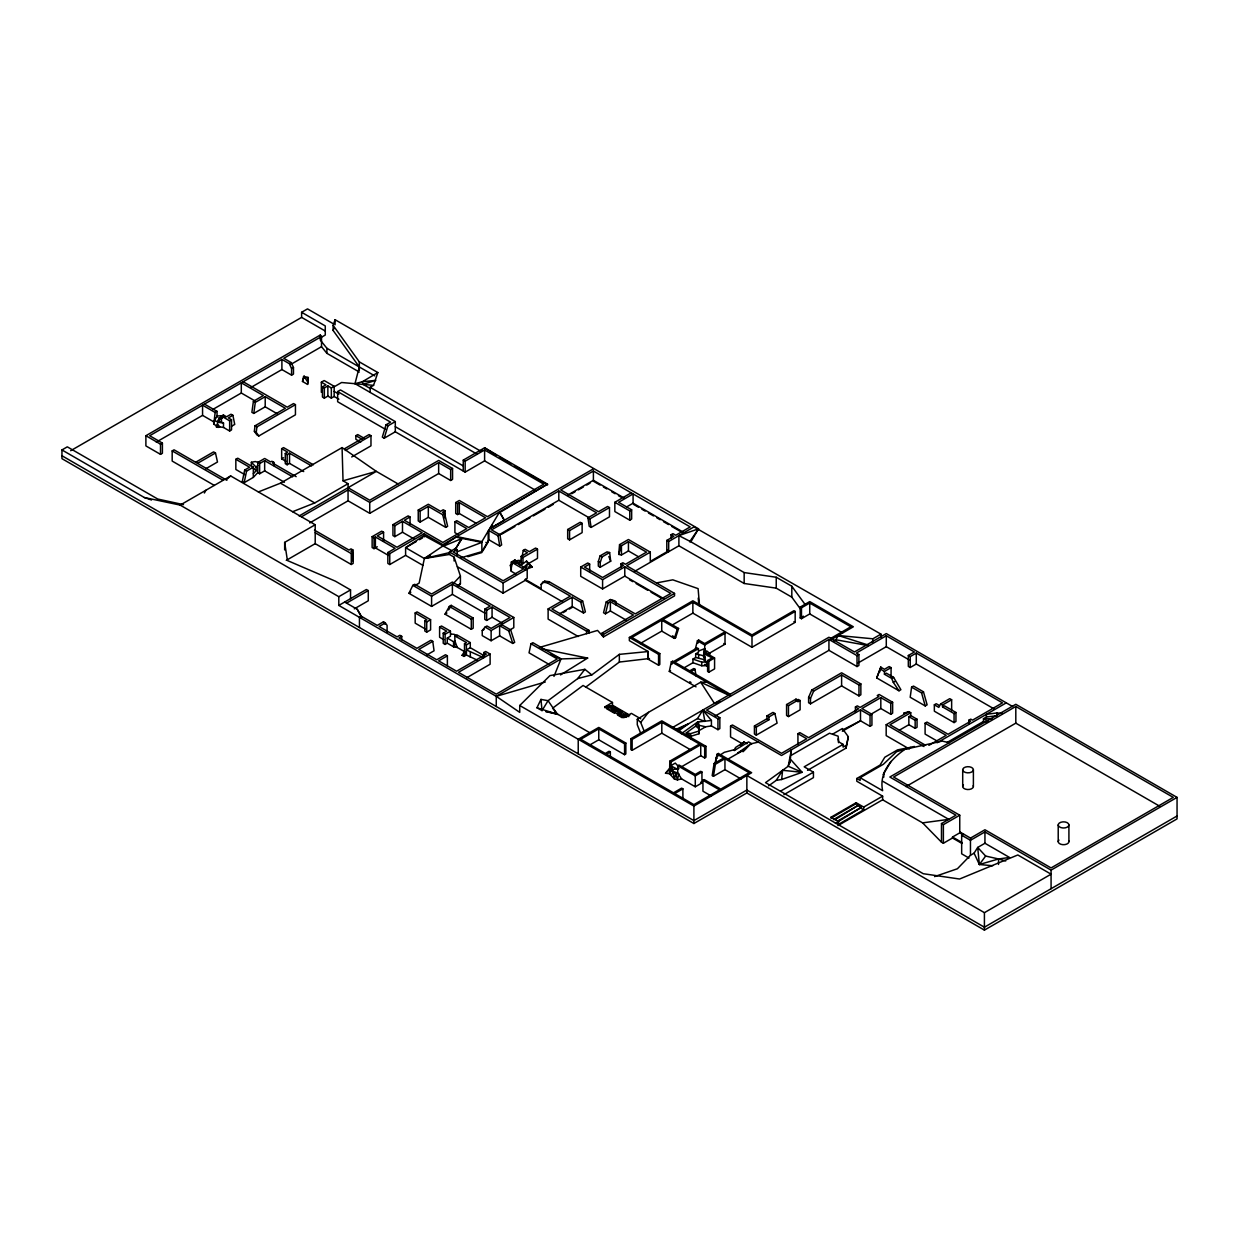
<?xml version="1.0" encoding="UTF-8"?>
<svg xmlns="http://www.w3.org/2000/svg" width="1239" height="1239" viewBox="0 0 1239 1239"><rect width="100%" height="100%" fill="white"/><g stroke="black" fill="none" stroke-linecap="round" stroke-linejoin="round"><path stroke-width="1.5" d="M998.495 864.45L998.572 858.968L985.64 856.056L977.695 847.445L984.943 843.263L1009.522 857.45L998.572 858.968L979.368 864.512L974.086 853.175L977.695 847.445L979.368 864.512L992.733 865.751M681.589 778.882L677.718 772.997L677.718 765.733L678.972 765.005L695.28 774.421L700.685 771.293L701.94 772.021L701.94 782.94L695.28 786.78L681.589 778.882L677.454 779.889L674.45 779.083L669.525 773.694L669.819 761.164L699.477 744.035L661.812 722.291L632.138 739.42L630.883 738.692L630.883 749.595L632.138 750.323L661.812 733.194L691.3 750.215M837.92 825.608L882.633 799.79L882.633 796.15L856.784 781.236L856.784 778.51L860.129 780.431L860.129 777.705L882.633 790.699C878.792 772.919 891.337 758.686 905.028 749.301L942.213 741.092L949.213 742.734M638.302 556.652L628.436 550.952L621.436 554.995L618.695 554.391L619.546 544.633L628.436 539.507L650.289 552.129L650.289 561.391L668.688 550.766L668.688 541.505L693.979 526.916L880.944 634.136L881.254 637.466M768.583 785.882L776.249 780.353L781.654 779.501L782.599 770.302L802.144 772.315L790.59 759.399L788.221 766.244L765.516 782.645L923.256 873.712L959.575 879.024L1017.823 854.972L1051.075 874.176L984.416 912.663L746.854 775.506L746.854 792.96L984.416 930.117L1177.05 818.902L1177.05 797.389L1015.81 704.294L889.834 777.023L955.966 815.2L941.485 823.563L941.485 842.179L943.375 843.263L952.512 837.998L961.96 843.449M872.473 642.53L872.876 638.797L880.944 634.136L880.944 637.016M243.185 381.736L287.247 407.182L293.55 403.558L295.44 404.642L295.44 414.817L258.796 435.989L256.907 434.889L254.367 431.265L255.017 425.798L285.357 408.281L265.208 396.65L255.296 402.381L253.778 413.423L251.889 412.339L253.406 401.281L263.318 395.551L241.295 382.836L241.295 393.011L212.829 409.443M258.796 435.989L256.256 432.349L256.907 426.882L295.44 404.642M231.554 426.262L234.729 424.419L232.886 415.313L228.379 417.915L231.538 419.727L231.538 429.918L229.649 431.002L223.5 427.455L217.863 426.572L213.774 424.203L215.152 412.463L202.561 405.184L202.561 415.375L156.284 442.091M703.845 655.059L704.728 648.647L698.672 650.986M911.594 687.149L910.2 697.263L925.223 705.936L927.113 704.836L923.473 691.827L913.484 686.065L911.594 687.149L921.584 692.926L925.223 705.936M307.597 384.4L308.279 377.523L303.586 376.455L302.486 381.457L307.597 384.4L308.279 377.523L305.042 377.833L303.586 376.455M716.127 763.1L714.872 763.828L717.102 754.21L723.684 758.02L714.113 763.534L712.193 775.568L713.447 776.295L724.954 769.651L741.092 778.975M713.447 776.295L715.383 764.262L724.954 758.748L749.161 772.718L720.742 789.119L704.217 779.579L702.947 780.307L702.947 791.21L711.217 795.98M665.513 773.244L669.819 768.443L665.513 773.244L669.525 773.694L669.819 768.443L672.746 771.262L677.718 772.997M669.525 773.694L669.819 772.083M215.152 418.271L213.774 424.203L213.619 421.756L217.29 415.932L222.617 415.777M789.909 762.914L791.38 749.796L788.221 766.244L802.144 772.315L781.654 779.501M521.65 558.696L523.276 550.379L525.166 549.295L529.301 551.68L535.604 548.041L537.494 549.125L537.494 558.386L528.108 563.807M244.981 474.754L235.844 469.473L235.844 459.297L249.55 467.211L244.687 470.03L242.271 481.599L244.16 482.699L253.329 477.387L257.743 472.663L257.743 462.488L264.666 458.476L270.66 461.946L271.883 461.233L273.773 462.317L274.361 466.05M244.16 482.699L246.576 471.114L253.329 467.211L253.329 477.387M696.039 686.855L669.308 671.414L671.368 661.703L673.598 661.533L697.17 647.92L698.424 648.647L698.424 652.287L695.683 653.867L695.683 657.506L692.942 659.086L692.942 662.726L683.076 668.425M671.941 664.212L672.622 660.976M560.524 674.914L587.642 658.079L561.035 658.931L532.878 642.685L530.989 643.769L529.038 652.829L548.954 664.336M464.966 651.9L454.852 646.061L453.567 646.804L454.852 640.966L453.567 641.709L447.264 638.07L447.264 643.165L453.567 646.804L457.315 647.486L454.852 640.966M879.721 672.018L880.805 667.202L884.429 669.292L889.184 666.551L891.073 667.635L891.073 676.726M717.613 756.688L718.357 753.482L751.67 772.718L693.902 806.062L519.73 705.502L549.946 675.611L584.87 669.323L591.777 674.914L619.345 654.362L648.214 651.544L648.214 659.241L658.559 665.219L659.814 664.491L659.814 653.572L631.875 637.45L661.734 620.197L677.33 629.195L678.585 628.467L663.004 619.469L692.864 602.231L751.996 636.366L795.175 611.447L795.175 622.35L751.996 647.285L692.864 613.135L672.947 624.626M615.783 604.756L615.783 601.643L613.894 600.543L610.378 599.537L606.227 601.937L603.548 612.747L605.437 613.832L610.378 610.982L626.81 620.46M605.437 613.832L608.117 603.021L610.378 601.72L633.377 614.993L602.154 633.021L602.154 635.499M695.017 650.32L697.402 640.78L698.657 640.052L704.728 643.568L723.762 632.571L725.016 633.299L725.016 644.203L708.569 653.712M697.867 643.242L698.657 640.052M477.03 454.124L354.989 383.656L359.31 366.961L333.152 330.488L333.152 325.408L335.072 319.708L698.533 528.821L690.866 541.799L678.895 535.62L678.895 545.795L744.159 583.476L776.234 588.153L791.814 597.152L800.58 609.201M333.152 325.408L359.31 361.865L377.833 372.552L373.558 385.344L370.136 387.311L370.136 392.407M807.534 770.348L846.005 748.139L848.328 736.725L842.35 728.547L832.732 734.092M846.005 748.139L848.328 736.725M302.486 381.457L304.376 376.006M385.639 429.453L337.643 401.746L337.643 391.57L390.595 422.143L386.026 424.791L382.324 437.104L384.214 438.203L395.303 431.792L465.152 472.121L484.604 460.893L535.573 490.319M384.214 438.203L387.915 425.875L395.303 421.601L395.303 431.792M618.695 554.391L621.436 545.733L628.436 541.691L646.51 552.129L625.494 564.272L622.845 562.738L620.956 563.822L620.956 567.524M598.329 561.515L600.141 555.831L607.002 551.882L609.634 552.548L610.688 561.205L600.218 567.245L598.329 566.146L598.329 561.515L600.218 562.614L600.218 567.245M600.218 562.614L602.03 556.931L609.634 552.548M640.16 643.568L661.734 631.116L674.357 638.395L677.33 629.195M674.357 638.395L675.611 637.667L678.585 628.467M333.152 330.488L334.112 327.638M876.732 677.934L880.805 667.202L876.732 677.934L899.003 690.789L900.892 689.705L893.598 677.346L886.319 673.149L884.429 674.233L884.429 671.476L891.073 667.635M511.304 567.663L512.048 564.039L510.375 565.263L511.304 571.318L515.842 573.951M221.967 417.063L219.226 417.729L218.203 420.486L223.5 423.088L223.5 427.455M216.391 426.882L219.721 426.866L217.863 424.388L216.391 426.882L217.863 422.205L214.889 420.486M553.972 676.386L561.035 658.931L551.03 654.238M808.602 697.309L811.777 690.015L841.606 672.792L860.857 683.913L860.857 694.816L858.968 695.915L841.606 685.895L810.492 703.845L808.602 702.761L808.602 697.309L810.492 698.393L810.492 703.845M810.492 698.393L813.667 691.099L841.606 674.976L858.968 684.997L860.857 683.913M524.887 569.847L527.86 563.466L526.544 561.05L520.736 565.495L514.804 560.043L511.304 562.057L511.304 571.318M714.98 716.127L828.937 650.336L857.016 666.551L858.906 665.467L858.906 654.548L857.016 655.648L828.937 639.432L706.602 710.055L719.844 717.691L719.844 728.609L717.954 729.694L711.418 725.93L711.418 720.479L697.619 722.012L695.698 726.116L686.437 732.776L686.437 735.501M514.944 560.617L514.309 561.933L514.944 560.617L515.749 561.391L514.804 560.043L516.694 561.128L516.694 562.738L515.455 562.94L521.108 561.995L522.997 563.095L522.997 557.488L537.494 549.125M584.87 669.323L577.668 678.6L548.056 700.685L542.032 710.613L536.952 707.763L540.978 699.416L548.056 700.685L557.147 713.896L545.81 711.434M485.239 613.367L452.39 594.395L431.59 606.398L408.947 593.311L412.819 585.366L414.709 584.281L431.59 594.023L452.39 582.036L513.798 617.487L513.798 627.662L509.183 630.326M951.645 699.756L949.755 698.657L940.649 703.922L938.806 707.392L934.345 704.805L934.345 711.201L954.061 722.585L955.95 721.485L955.95 712.487L944.428 705.827L942.538 706.911L942.538 705.006L951.645 699.756L951.645 710.659M445.033 614.157L449.308 606.444L451.197 605.344L473.174 618.029L473.174 628.204L471.285 629.304L445.033 614.157L446.923 613.057M448.642 609.975L451.197 605.344M833.088 641.353L835.876 639.758L838.261 635.499L872.876 638.797M204.373 493.029L205.968 490.21M460.753 557.86L481.863 551.634L481.863 541.644L499.704 511.8L504.335 520.272L490.195 528.433L593.404 468.838M481.863 551.634L488.925 539.817L488.925 530.555L492.1 525.243M482.776 551.03L488.197 541.939L488.197 531.035M883.206 774.452L891.011 761.443M477.046 660.031L466.391 655.028L463.975 656.422L462.085 655.338L464.501 651.389L464.501 643.753L466.499 642.607L454.852 635.886L454.852 644.357M463.975 656.422L466.391 652.488L464.501 651.389M455.642 548.923L462.116 537.695L456.804 536.564L424.358 558.51L419.138 583.104L415.111 585.443M677.702 730.019L697.511 718.574L702.823 710.055L717.954 718.79L719.844 717.691M776.249 780.353L782.599 770.302M454.636 550.147L462.116 538.423L481.863 542.372L457.237 551.742M671.306 774.731L673.04 772.083L674.45 779.083L675.844 773.709L678.817 773.632L677.454 779.889L675.844 773.709L669.525 770.069M689.627 541.815L698.533 528.821L678.895 535.62M698.378 722.445L695.698 726.116L698.734 728.501L698.378 722.445L698.997 733.736L690.572 736.384L687.815 735.796M979.368 864.512L985.64 856.056M644.125 731.041L640.702 722.43L648.477 712.348L700.701 682.193L706.927 682.224M562.537 601.813L525.305 580.317L525.305 579.403L541.164 588.571L541.164 584.39L542.899 582.237L544.788 581.153L549.078 581.68L582.64 601.054L585.381 611.911L583.492 612.995L572.201 606.491L559.703 613.692M544.788 581.153L541.164 584.39M512.125 563.095L510.375 565.263L511.103 566.626M501.516 624.58L510.638 629.846L514.681 642.36L512.791 643.444L499.627 635.855L491.124 640.749L482.234 635.622L482.234 630.543L485.069 627.073L486.958 625.989L491.124 628.39L510.019 617.487L492.069 607.125L486.648 610.238L484.759 609.154L484.759 619.33L486.648 620.429L492.069 617.301L501.857 622.954M743.044 751.763L750.803 743.818L758.376 742.13M253.329 473.763L256.117 470.774L256.117 467.134L257.743 465.399M452.39 584.514L460.412 576.011L454.109 557.163L449.432 554.452L424.358 558.51L405.602 547.684L424.094 535.589L452.142 550.875M458.12 586.14L460.412 583.708L460.412 576.011M974.086 853.175L970.462 855.266L957.406 868.756L934.578 876.608M740.411 745.568L744.081 742.053L747.055 743.772M522.626 568.267L527.86 563.466L532.212 567.013L526.358 569.274M751.81 743.803L748.542 741.898L734.278 750.571L735.501 747.504L744.081 742.053L742.316 743.756L730.545 736.973L730.545 726.054L732.435 724.97L781.515 753.312L806.713 738.754L797.931 733.689L797.931 744.608M227.047 479.09L230.671 475.946L315.202 524.747L315.202 543.658L351.272 564.488L353.161 563.389L353.161 552.486L350.838 551.138L352.898 549.961L352.898 560.864M707.701 655.679L704.728 648.647L703.628 653.015L705.146 657.429L704.464 658.002L703.117 655.632L695.683 653.867M221.456 417.822L218.203 420.486L222.06 417.667M586.078 686.871L619.345 662.06L649.453 658.513M728.036 759.073L745.382 749.053L737.763 753.111L750.803 743.818M677.826 731.506L688.698 723.653L676.479 729.167M681.326 733.72L697.619 722.012M457.268 585.799L460.412 583.708M720.215 754.985L724.288 752.321L735.703 749.316M640.702 733.349L637.28 724.738L637.28 719.286L648.477 712.348M377.833 372.552L362.392 381.72L354.989 383.656M746.854 792.96L693.902 823.517L61.95 458.662L61.95 449.943L67.309 446.845L157.709 499.023L183.496 504.645M70.669 450.717L301.619 317.385L301.619 312.29L307.52 308.883L333.461 323.859M321.521 336.512L283.793 358.303L291.273 362.609L293.473 367.58L293.473 374.07L291.583 375.154L291.583 368.68L289.384 363.708L281.903 359.387L149.671 435.725L162.402 443.082L162.402 453.257L160.512 454.357L145.892 445.916L145.892 435.725L320.312 335.026L321.521 336.512L321.521 346.688L326.895 353.332L359.31 372.041M320.638 337.72L325.268 335.041L325.268 325.934L301.619 312.29M289.384 363.708L291.273 362.609M251.238 387.265L281.903 369.563L291.583 375.154M290.344 364.684L321.521 346.688M215.152 412.463L217.042 411.363L217.042 417.187M145.892 435.725L160.512 444.166L162.402 443.082M291.583 368.68L293.473 367.58M221.456 421.91L221.456 416.087L223.345 415.003L226.489 416.815L230.996 414.229L232.886 415.313M214.347 485.425L172.175 461.078L172.175 450.903L174.064 449.819L226.876 480.298M221.456 416.087L229.649 420.826L231.538 419.727M253.778 413.423L265.208 406.826L277.613 413.981M321.35 392.345L321.35 382.17L324.169 380.543L334.158 386.305L334.158 396.48L338.882 399.206M334.158 396.48L331.34 398.106L327.855 396.108L324.339 398.137L322.45 397.053L322.45 386.862L325.965 384.833L321.35 382.17M195.638 462.271L213.588 451.894L215.478 452.994L217.491 462.008L205.844 468.729M322.45 386.862L324.339 387.962L327.855 385.918L331.34 387.931L334.158 386.305M197.528 463.355L215.478 452.994M333.446 387.218L341.592 382.51L373.558 385.344M337.643 391.57L340.462 389.944L395.303 421.601M235.844 459.297L237.733 458.198L253.329 467.211M256.117 470.774L251.362 465.91L251.362 462.271L255.311 461.543L259.725 462.937M61.95 449.943L144.39 497.536L180.166 505.094L230.671 475.946M286.147 461.45L281.656 458.848L281.656 448.673L283.545 447.589L313.39 464.811M257.743 462.488L259.632 463.572L264.666 460.66L292.636 476.814M303.71 471.579L289.539 463.401L287.169 464.764L285.28 463.68L285.28 453.489L287.649 452.127L281.656 448.673M273.773 462.317L272.549 463.03L296.167 476.659M285.28 453.489L287.169 454.589L289.539 453.226L311.578 465.941M281.656 458.848L283.545 457.764M257.743 472.663L259.632 473.763L264.666 470.851L284.412 482.25M360.704 442.106L355.856 439.303L355.856 435.663L357.746 434.564L364.22 438.312M258.378 491.945L280.479 483.179L342.072 447.604L376.331 471.378L398.013 483.907M344.519 448.75L369.083 434.564L370.972 435.663L370.972 445.839L351.706 456.959M345.294 450.485L370.972 435.663M292.621 511.707L314.737 502.941L348.051 483.706L348.051 487.717L369.733 500.231L438.652 460.443L452.56 468.481L452.56 479.385L450.671 480.484L438.652 473.546L369.733 513.333L348.051 500.804L309.735 522.92M299.141 515.951L376.331 471.378L343.033 480.809L342.072 447.604M301.402 516.833L348.051 489.901L369.733 502.414L438.652 462.627L450.671 469.566L452.56 468.481M284.66 549.946L284.66 542.388L315.202 524.747M286.271 560.369L315.202 543.658M463.262 471.021L463.262 460.118L484.604 447.79L547.576 484.155L499.704 512.528L504.335 520.272M481.94 450.067L480.376 450.965L370.136 387.311M463.262 460.118L465.152 461.202L484.604 449.974L543.797 484.155L487.454 516.694L459.344 500.463L455.72 502.554L455.72 513.457L457.609 514.541L459.344 513.55L475.73 523.013M377.276 546.786L374.023 548.66L372.134 547.576L372.134 536.673L381.689 531.159L383.579 532.243L383.579 541.335M413.981 538.872L402.489 532.243L394.838 536.657L392.949 535.558L392.949 524.655L408.158 515.873L410.047 516.973L410.047 524.236M445.126 510.855L442.447 512.388L444.631 513.643L447.635 526.296L445.746 527.38L428.322 517.329L420.129 522.053L418.24 520.969L418.24 510.05L428.322 504.242L440.557 511.304L443.237 509.756L445.126 510.855L445.126 518.119M372.134 536.673L374.023 537.757L375.386 536.967L395.086 548.35L387.853 552.532L387.853 563.435L389.758 564.535L405.602 555.382L422.793 565.309M383.579 532.243L377.276 535.883L396.976 547.251L422.189 532.708L402.489 521.325L394.838 525.739L392.949 524.655M410.047 516.973L404.379 520.241L442.85 542.45L466.778 528.619L454.899 521.758L454.899 532.677L457.872 534.381M418.24 510.05L420.129 511.149L428.322 506.41L442.741 514.743L445.746 527.38M315.202 532.755L351.272 553.57L353.161 552.486M455.72 502.554L457.609 503.638L459.344 502.647L485.564 517.778L468.667 527.535L456.788 520.674L454.899 521.758M442.741 514.743L444.631 513.643M387.853 552.532L389.758 553.632L424.094 533.792L442.85 544.618L547.576 484.155M416.397 541.458L405.602 547.684L405.602 555.382M419.479 539.677L422.561 537.896M180.166 505.094L338.805 596.687L350.544 589.919L350.544 598.638M338.805 596.687L338.805 605.422L366.388 589.501L368.277 590.585L368.277 600.776L354.277 608.86M346.564 603.114L368.277 590.585M430.522 554.948L424.358 558.51L450.036 552.47M449.432 554.452L449.432 551.975L455.348 548.552L457.237 549.636L457.237 555.32M457.237 549.636L453.211 551.975L503.111 580.781L523.416 569.057L511.304 562.057M671.042 538.438L671.042 534.737L672.932 533.637L675.735 535.263L690.2 526.916L593.404 471.021L560.694 489.916L598.483 511.722L607.59 506.472L609.48 507.572L609.48 516.833L591.142 527.411L589.253 526.327L587.921 517.825L596.594 512.822L558.804 491L491.511 529.858L499.952 534.737L501.625 544.959L499.735 546.058L488.925 539.817M498.078 535.325L558.804 500.262L588.386 517.344M567.23 495.399L593.404 480.298L624.626 498.31M488.925 530.555L498.063 535.821L499.952 534.737M501.563 534.226L514.928 526.513M518.258 524.593L529.951 517.84M533.281 515.92L544.974 509.167M548.319 507.231L553.322 504.35M571.69 493.742L575.035 491.821M578.381 489.885L583.383 486.989M586.728 485.069L590.058 483.133M387.095 632.076L387.095 625.401L385.329 622.923L383.44 621.839L377.229 625.416L361.339 616.248L359.449 617.332L359.449 627.523M408.947 593.311L410.837 592.227M385.329 622.923L379.119 626.5L397.069 636.877L399.856 635.266L401.746 636.35L401.746 639.742M412.819 585.366L431.59 596.207L452.39 584.204L490.179 606.026L484.759 609.154M415.173 612.964L417.063 611.88L430.599 619.701L430.599 629.877L426.712 632.122L424.822 631.038L424.822 620.847L426.82 619.701L415.173 612.964L415.173 623.155L425.147 628.916M522.997 563.095L516.694 562.738L521.108 561.995L521.108 556.404L527.411 552.764L523.276 550.379M567.679 529.518L580.239 522.254L582.129 523.354L582.129 532.615L569.568 539.863L567.679 538.779L567.679 529.518L569.568 530.602L582.129 523.354M683.665 532.414L633.083 503.204L633.083 493.943L618.617 502.291L631.658 509.818L631.658 519.079L629.768 520.179L614.838 511.552L614.838 502.291L631.193 492.843M516.694 561.128L515.083 562.057L527.194 569.057L527.194 578.319L525.305 579.403M587.921 517.825L589.81 518.924L609.48 507.572M401.746 636.35L398.958 637.961L416.908 648.322L430.862 640.269L432.752 641.368L434.053 650.785L426.433 655.199M424.822 620.847L426.712 621.947L430.599 619.701M626.655 506.906L633.083 503.204M449.432 551.975L503.111 582.965L527.194 569.057M614.838 502.291L629.768 510.902L631.658 509.818M443.841 639.711L439.597 637.264L439.597 627.073L441.502 625.989L450.438 631.147L450.438 636.242L447.264 638.07M457.377 566.734L503.111 593.14L525.305 580.317M447.264 643.165L445.111 644.419L443.221 643.32L443.221 633.144L446.659 631.147L439.597 627.073M432.752 641.368L418.797 649.422L436.748 659.783L445.498 654.734L447.387 655.818L447.387 666.009M443.221 633.144L445.111 634.229L450.438 631.147M449.308 606.444L471.285 619.113L473.174 618.029M454.852 635.886L456.742 634.786L470.278 642.607L470.278 647.703L484.108 655.679M542.899 582.237L547.189 582.779L549.078 581.68M664.197 598.871L624.781 576.12L602.588 588.943L580.719 576.321L580.719 567.044L587.766 562.986L589.656 564.07L589.656 571.489M589.656 564.07L584.498 567.044L602.588 577.498L623.604 565.356L620.956 563.822M482.234 630.543L484.124 629.443M447.387 655.818L438.637 660.867L456.587 671.228L486.338 654.068L483.752 652.566L483.752 657.661M464.501 643.753L466.391 644.853L470.278 642.607M485.069 627.073L491.124 630.574L513.798 617.487M470.278 647.703L466.391 649.933L482.079 656.98M462.085 655.338L464.501 653.944M499.627 635.855L499.627 625.664L508.749 630.93L510.638 629.846M578.226 636.505L548.118 619.128L548.118 608.938L570.312 596.129L547.189 582.779M668.688 551.696L666.799 550.596L666.799 540.421L673.846 536.348L671.042 534.737M583.492 612.995L580.75 602.154L572.201 597.213L551.897 608.938L589.098 630.434L589.098 632.912M580.719 567.044L602.588 579.682L624.781 566.858L670.764 593.404L635.266 613.894L610.378 599.537M650.289 552.129L626.671 565.774L674.543 593.404L674.543 595.882L603.455 636.923L597.554 630.434L539.523 647.424M483.752 652.566L485.642 651.482L490.117 654.068L490.117 664.243L466.809 677.702M490.117 654.068L458.476 672.328L496.266 694.15L557.256 658.931L530.989 643.769M580.75 602.154L582.64 601.054M562.986 612.716L566.161 610.889M569.336 609.061L572.511 607.218M634.554 571.411L678.895 545.795M338.805 605.422L496.266 696.333L561.035 658.931M603.455 636.923L603.455 634.445L674.543 593.404M648.214 659.241L648.198 651.544L629.35 640.656L629.35 637.45L692.864 600.776L751.996 634.91L793.92 610.719L795.175 611.447M629.35 637.45L658.559 654.3L659.814 653.572M698.424 648.647L674.852 662.261L689.751 670.857L693.763 668.533L695.017 669.261L696.024 675.952M697.402 640.78L704.728 645.023L725.016 633.299M626.314 717.18L607.42 706.276L604.911 707.732L604.911 706.819L612.469 702.467L612.469 705.192L629.784 715.182M628.839 716.638L609.944 705.734L607.42 707.19L607.42 706.276M669.308 671.414L670.562 670.686M612.469 705.192L609.944 706.648L609.944 705.734M704.402 653.557L705.657 652.829L714.578 657.971L714.578 668.89L708.863 672.188L707.593 671.461L707.593 660.557L712.053 657.971L704.402 653.557L704.402 660.821L706.478 662.029L706.478 665.668L701.785 665.777L692.942 662.726M703.117 655.632L704.65 654.75M704.402 660.821L705.657 660.108M842.628 632.943L809.733 613.94L801.478 618.71L800.224 617.982L800.224 607.079L809.733 601.581L853.361 626.779L830.486 639.99M695.017 669.261L691.006 671.584L730.468 694.367M707.593 660.557L708.863 661.285L714.578 657.971M800.224 607.079L801.478 607.807L809.733 603.037L850.852 626.779L830.78 638.364M588.943 745.46L598.762 739.791L624.58 754.69L625.834 753.962L625.834 743.059L624.58 743.772L598.762 728.873L580.75 739.28L605.298 753.451L609.092 751.268L610.347 751.996L610.347 757.447M803.383 616.155L800.224 617.982L802.268 617.037M689.751 683.216L691.006 682.488L689.751 681.76M630.883 738.692L661.812 720.835L705.967 746.327L705.967 757.23L704.697 757.958L700.747 755.682L681.326 766.879M610.347 751.996L606.568 754.179L673.489 792.821L681.62 788.112L682.89 788.84L682.89 797.931M672.978 727.278L828.937 637.249L854.445 651.977L886.288 633.578L1012.635 706.524M698.688 730.824L705.641 726.797L711.418 725.93M994.205 708.971L916.287 663.996L910.216 667.496L908.326 666.412L908.326 655.493L914.397 651.993L886.288 635.762L856.335 653.061L858.906 654.548M669.819 761.164L671.073 761.892L700.747 744.763L704.697 747.055L705.967 746.327M857.992 663.02L886.288 646.681L909.441 660.031M766.956 718.744L766.956 715.894L772.981 712.41L774.871 713.509L777.101 723.127L756.317 735.13L754.427 734.03L754.427 725.977L766.956 718.744L768.923 719.797L768.923 716.947L774.871 713.509M786.579 704.557L795.996 699.121L797.885 700.221L797.885 701.816L800.115 700.531L800.115 709.839L788.469 716.56L786.579 715.476L786.579 704.557L788.469 705.657L797.885 700.221M678.662 766.709L675.286 763.1L671.073 765.532L672.746 769.45L678.972 768.645M754.427 725.977L756.317 727.061L768.923 719.797M717.102 754.21L718.357 753.482M677.718 765.733L695.28 775.877L701.94 772.021M908.326 655.493L910.216 656.593L916.287 653.077L1002.49 702.854L972.522 720.153L970.741 719.116L968.852 720.215L968.852 723.855M682.89 788.84L674.744 793.549L693.902 804.607L719.487 789.847L702.947 780.307M884.429 674.233L891.708 678.445L893.598 677.346M797.931 733.689L799.821 732.605L808.602 737.67L858.612 708.801L855.421 706.958L855.421 712.41M899.003 690.789L893.334 682.426L895.224 681.326M855.421 706.958L857.311 705.858L860.036 707.438L878.931 696.535L877.227 695.544L879.117 694.46L892.638 702.265L892.638 713.168L890.748 714.253L880.821 708.522L871.373 713.989M892.638 702.265L890.748 703.349L880.821 697.619L861.926 708.522L871.931 714.314L871.931 725.218L870.041 726.317L860.501 720.804L842.458 730.019M871.931 714.314L870.041 715.399L860.501 709.885L781.515 755.48L730.545 726.054M791.38 755.248L829.526 733.225L838.106 736.167L838.726 741.851L843.078 744.376L843.078 747.102L846.005 745.413M842.35 731.273L860.501 720.804L860.501 709.885M921.584 692.926L923.473 691.827M843.078 744.376L804.188 766.833L813.434 772.176L813.434 777.627L783.884 794.679M909.333 748.991L886.179 735.625L886.179 724.722L908.853 711.62L910.742 712.719L910.742 715.584L917.046 719.224L917.046 727.262L915.156 728.346L908.853 724.722L899.406 730.174M910.742 712.719L889.958 724.722L925.657 745.336M908.853 724.722L908.853 716.669L910.742 715.584M780.601 791.117L813.434 772.176M934.345 704.805L936.235 703.721L939.208 705.44M908.853 716.669L915.156 720.308L917.046 719.224M938.078 741.588L925.099 734.092L925.099 723.173L926.989 722.089L948.067 734.262L970.633 721.237L968.852 720.215M942.538 706.911L954.061 713.571L955.95 712.487M856.784 778.51L880.062 765.067L884.816 757.23L897.532 749.889L910.99 747.21M860.129 777.705L883.392 764.277L896.618 751.701L914.32 746.42M928.863 745.351L946.178 735.362L925.099 723.173M937.149 742.75L1006.269 702.854M1002.63 713.432L996.868 712.967L996.868 715.693L986.445 717.025L983.472 718.728L983.472 721.454L947.123 742.455M970.462 838.122L984.943 829.758L1051.075 867.935L1173.271 797.389L1015.81 706.478L893.613 777.023L959.745 815.2L959.745 832.856L952.512 837.037L952.512 837.998M835.04 819.629L858.658 805.087L856.134 803.631L830.951 818.174L830.951 817.26L856.134 802.717L863.691 807.085L882.633 796.15M833.46 819.629L858.658 805.087M837.564 821.085L861.182 807.456L837.564 821.999M835.458 823.393L838.509 821.627L838.509 824.353L863.691 809.81L863.691 807.085M905.941 786.579L1015.81 723.158L1159.874 806.326M941.485 823.563L943.375 824.663L959.745 815.2M968.991 858.054L961.665 853.826L961.665 835.225L963.555 834.126M961.665 835.225L970.462 840.29L984.943 831.927L1051.075 870.119L1177.05 797.389M1177.05 815.99L984.416 927.206L746.854 790.048L693.902 820.621L61.95 455.751M740.364 751.608L745.382 749.053M719.72 701.398L714.392 703.365L700.701 682.193L730.375 695.962M689.705 737.22L686.437 732.776L690.572 733.658L698.997 731.01L698.378 725.171L705.641 726.797M363.027 384.353L375.804 380.358L362.392 381.72L363.027 384.353L370.554 388.69M512.992 562.01L518.274 560.369L521.449 560.709M467.8 556.698L481.863 552.548M548.118 608.938L586.589 631.162L589.098 630.434M496.266 706.509L496.266 696.333L545.299 681.992M577.668 678.6L591.777 674.914M656.732 582.872L672.808 579.837L698.099 588.633L699.586 606.196M908.853 711.62L903.696 713.199L906.963 712.719M882.633 799.79L922.59 822.866L948.764 819.366L882.633 781.189M996.868 712.967L986.445 714.299L986.445 717.025M583.848 658.559L587.642 658.079L541.397 648.709M527.86 567.121L532.212 567.013L526.544 561.05M692.942 659.086L701.785 662.137L706.478 662.029M992.269 718.852L983.472 718.728L987.87 721.206M450.919 634.058L454.233 634.322L456.757 636.443M695.683 657.506L704.464 659.706L705.146 657.429M219.226 417.729L222.416 418.116M690.866 541.799L744.159 572.573L776.234 577.25L791.814 586.233L804.978 604.322M217.863 422.205L223.5 423.088M835.876 639.758L868.245 645.581M462.116 537.695L481.863 541.644M456.804 537.292L462.116 538.423L442.85 546.414L442.85 544.618M545.625 711.48L558.216 714.5L589.671 732.667M983.472 721.454L986.987 722.352M998.572 858.968L1005.727 860.997M612.267 600.621L615.783 601.643M536.952 707.763L558.216 714.5M838.261 635.499L868.508 645.132M144.39 497.536L151.545 500.014M697.511 718.574L704.898 721.454L702.823 710.055L711.418 720.479M529.378 565.867L532.212 567.013M671.646 766.244L677.718 769.373M766.956 715.894L768.923 716.947M600.079 485.069L593.404 481.212L593.404 471.021M603.408 486.989L606.754 488.925M611.756 491.806L615.102 493.742M618.431 495.662L621.777 497.582M633.454 504.335L638.457 507.231M641.802 509.152L645.132 511.072M648.477 513.008L653.48 515.904M656.825 517.825L660.155 519.745M663.5 521.681L668.502 524.562M671.832 526.498L681.853 532.274M301.619 317.385L325.268 331.03M666.799 540.421L668.688 541.505M320.312 335.026L320.312 340.121L326.895 348.252L374.736 375.866M879.86 668.828L884.429 671.476M940.649 703.922L942.538 705.006M793.92 621.622L795.175 622.35M666.799 549.682L668.688 550.766M496.204 455.224L484.604 447.79M499.518 457.129L511.118 463.835M514.433 465.74L547.576 484.883M619.546 544.633L621.436 545.733L621.436 554.995M334.158 391.4L338.882 394.126M395.303 426.696L463.262 465.941M386.026 424.791L387.915 425.875M600.141 555.831L602.03 556.931M886.179 724.722L924 746.544M629.505 579.759L632.804 581.664M636.103 583.569L647.656 590.244M650.955 592.149L660.852 597.864M811.777 690.015L813.667 691.099M723.762 643.49L725.016 644.203M355.856 435.663L362.33 439.396M800.115 700.531L798.226 699.431L795.996 700.716L795.996 699.121M672.452 635.839L675.611 637.667M606.227 601.937L608.117 603.021M241.295 393.011L255.451 401.188M253.406 401.281L255.296 402.381M521.108 556.404L522.997 557.488M704.402 664.46L707.128 666.04M485.905 542.357L487.035 542.992M671.368 661.703L730.545 695.869M959.745 831.88L970.772 838.245M255.017 425.798L256.907 426.882M959.745 832.856L962.904 834.668M343.033 480.809L348.051 483.706M254.367 431.265L256.256 432.349M204.45 404.1L217.042 411.363M952.512 837.037L961.96 842.489M202.561 415.375L213.619 421.756M858.658 806L861.182 807.456M861.182 808.355L863.691 809.81M280.479 483.179L314.737 502.941M244.687 470.03L246.576 471.114M388.519 555.459L375.386 547.886L375.386 536.967M830.951 817.26L838.509 821.627M717.242 758.299L716.127 757.649L716.127 761.288M352.898 549.961L351.009 548.862L348.949 550.054L314.458 530.137M612.469 702.467L583.058 685.477L552.594 708.197L557.147 713.896M640.687 718.759L631.363 713.37L623.806 717.737L604.911 706.819M714.113 763.534L715.383 764.262M172.175 450.903L222.989 480.236M612.5 706.122L622.303 711.775M625.571 713.664L628.854 715.553M611.524 707.546L620.971 712.998M624.115 714.826L627.259 716.638M612.143 709.916L615.303 711.728M618.447 713.556L624.75 717.18M606.475 708.646L614.358 713.184M617.502 715.011L622.226 717.737M700.685 782.212L701.94 782.94M625.834 743.059L598.762 727.417L578.226 739.28L578.226 753.823M350.544 589.919L335.366 581.153L287.417 560.539L284.66 542.388M344.674 602.03L357.219 609.263L361.339 616.248M496.266 696.333L519.73 712.363L519.73 705.502M217.042 426.603L218.095 427.486M686.437 732.776L690.572 736.384L690.804 738.707M706.911 651.017L710.195 653.867M637.28 719.286L640.702 722.43M922.59 822.866L941.485 842.179M251.362 462.271L256.117 467.134M223.345 415.003L225.436 417.187M602.154 633.021L603.455 634.445M383.44 621.839L385.205 624.301M305.042 377.833L307.597 381.86M357.219 609.263L361.726 617.518M891.708 678.445L893.334 682.426M608.845 556.543L610.688 561.205M508.749 630.93L512.791 643.444M498.063 535.821L499.735 546.058M589.81 518.924L591.142 527.411M838.106 738.893L838.524 742.688M540.978 699.416L542.032 710.613M698.238 598.096L698.842 605.112M1068.916 824.926A5.343 3.082 0 0 1 1060.894 827.59A5.343 3.082 0 0 1 1060.894 822.247A5.343 3.082 0 0 1 1068.916 824.926L1068.916 841.606M1058.214 824.926L1058.214 841.606M1051.075 870.119L1051.075 888.719M1015.81 706.478L1015.81 723.158M984.943 831.927L984.943 843.263M984.416 912.663L984.416 930.117M973.389 769.775A5.343 3.082 0 0 1 965.367 772.439A5.343 3.082 0 0 1 965.367 767.096A5.343 3.082 0 0 1 973.389 769.775L973.389 786.455M970.462 840.29L970.462 855.266M962.703 769.775L962.703 786.455M954.061 713.571L954.061 722.585M943.375 824.663L943.375 843.263M916.287 653.077L916.287 663.996M915.156 720.308L915.156 728.346M910.216 656.593L910.216 667.496M890.748 703.349L890.748 714.253M886.288 635.762L886.288 646.681M883.779 772.47L883.779 777.225M880.821 697.619L880.821 708.522M870.041 715.399L870.041 726.317M858.968 684.997L858.968 695.915M857.016 655.648L857.016 666.551M856.134 802.717L856.134 803.631M841.606 674.976L841.606 685.895M828.937 639.432L828.937 650.336M809.733 603.037L809.733 613.94M801.478 607.807L801.478 618.71M791.814 586.233L791.814 597.152M788.469 705.657L788.469 716.56M776.234 577.25L776.234 588.153M756.317 727.061L756.317 735.13M751.996 636.366L751.996 647.285M744.159 572.573L744.159 583.476M724.954 758.748L724.954 769.651M717.954 718.79L717.954 729.694M708.863 661.285L708.863 672.188M704.728 645.023L704.728 652.287M704.697 747.055L704.697 757.958M701.785 662.137L701.785 665.777M700.747 744.763L700.747 755.682M698.997 731.01L698.997 733.736M698.595 654.146L698.595 657.785M695.28 775.877L695.28 786.78M693.902 806.062L693.902 823.517M692.864 602.231L692.864 613.135M690.572 733.658L690.572 736.384M672.746 769.45L672.746 771.262M671.073 761.892L671.073 769.171M661.812 722.291L661.812 733.194M661.734 620.197L661.734 631.116M658.559 654.3L658.559 665.219M632.138 739.42L632.138 750.323M629.768 510.902L629.768 520.179M628.436 541.691L628.436 550.952M624.781 566.858L624.781 576.12M624.58 743.772L624.58 754.69M619.345 654.362L619.345 662.06M610.378 601.72L610.378 610.982M602.588 579.682L602.588 588.943M598.762 728.873L598.762 739.791M586.589 631.162L586.589 633.64M572.201 597.213L572.201 606.491M569.568 530.602L569.568 539.863M558.804 491L558.804 500.262M503.111 582.965L503.111 593.14M492.069 607.125L492.069 617.301M491.124 630.574L491.124 640.749M486.648 610.238L486.648 620.429M484.604 449.974L484.604 460.893M471.285 619.113L471.285 629.304M470.34 652.225L470.34 657.305M466.391 644.853L466.391 655.028M465.152 461.202L465.152 472.121M459.344 502.647L459.344 513.55M457.609 503.638L457.609 514.541M454.109 557.163L454.109 561.004M453.567 641.709L453.567 646.804M452.39 584.204L452.39 594.395M450.671 469.566L450.671 480.484M445.111 634.229L445.111 644.419M438.652 462.627L438.652 473.546M431.59 596.207L431.59 606.398M428.322 506.41L428.322 517.329M426.712 621.947L426.712 632.122M424.094 533.792L424.094 537.014M420.129 511.149L420.129 522.053M402.489 521.325L402.489 532.243M394.838 525.739L394.838 536.657M389.758 553.632L389.758 564.535M374.023 537.757L374.023 548.66M369.733 502.414L369.733 513.333M359.31 361.865L359.31 370.353M351.272 553.57L351.272 564.488M348.051 489.901L348.051 500.804M335.072 319.708L335.072 324.788M331.34 387.931L331.34 398.106M327.855 385.918L327.855 396.108M326.895 348.252L326.895 353.332M324.339 387.962L324.339 398.137M289.539 453.226L289.539 463.401M287.169 454.589L287.169 464.764M281.903 359.387L281.903 369.563M265.208 396.65L265.208 406.826M264.666 460.66L264.666 470.851M259.632 463.572L259.632 473.763M229.649 420.826L229.649 431.002M160.512 444.166L160.512 454.357M1068.73 840.801A5.343 3.082 0 0 1 1062.861 844.673A5.343 3.082 0 0 1 1058.942 840.057M973.204 785.665A5.343 3.082 0 0 1 967.349 789.522A5.343 3.082 0 0 1 963.415 784.907"/></g></svg>
